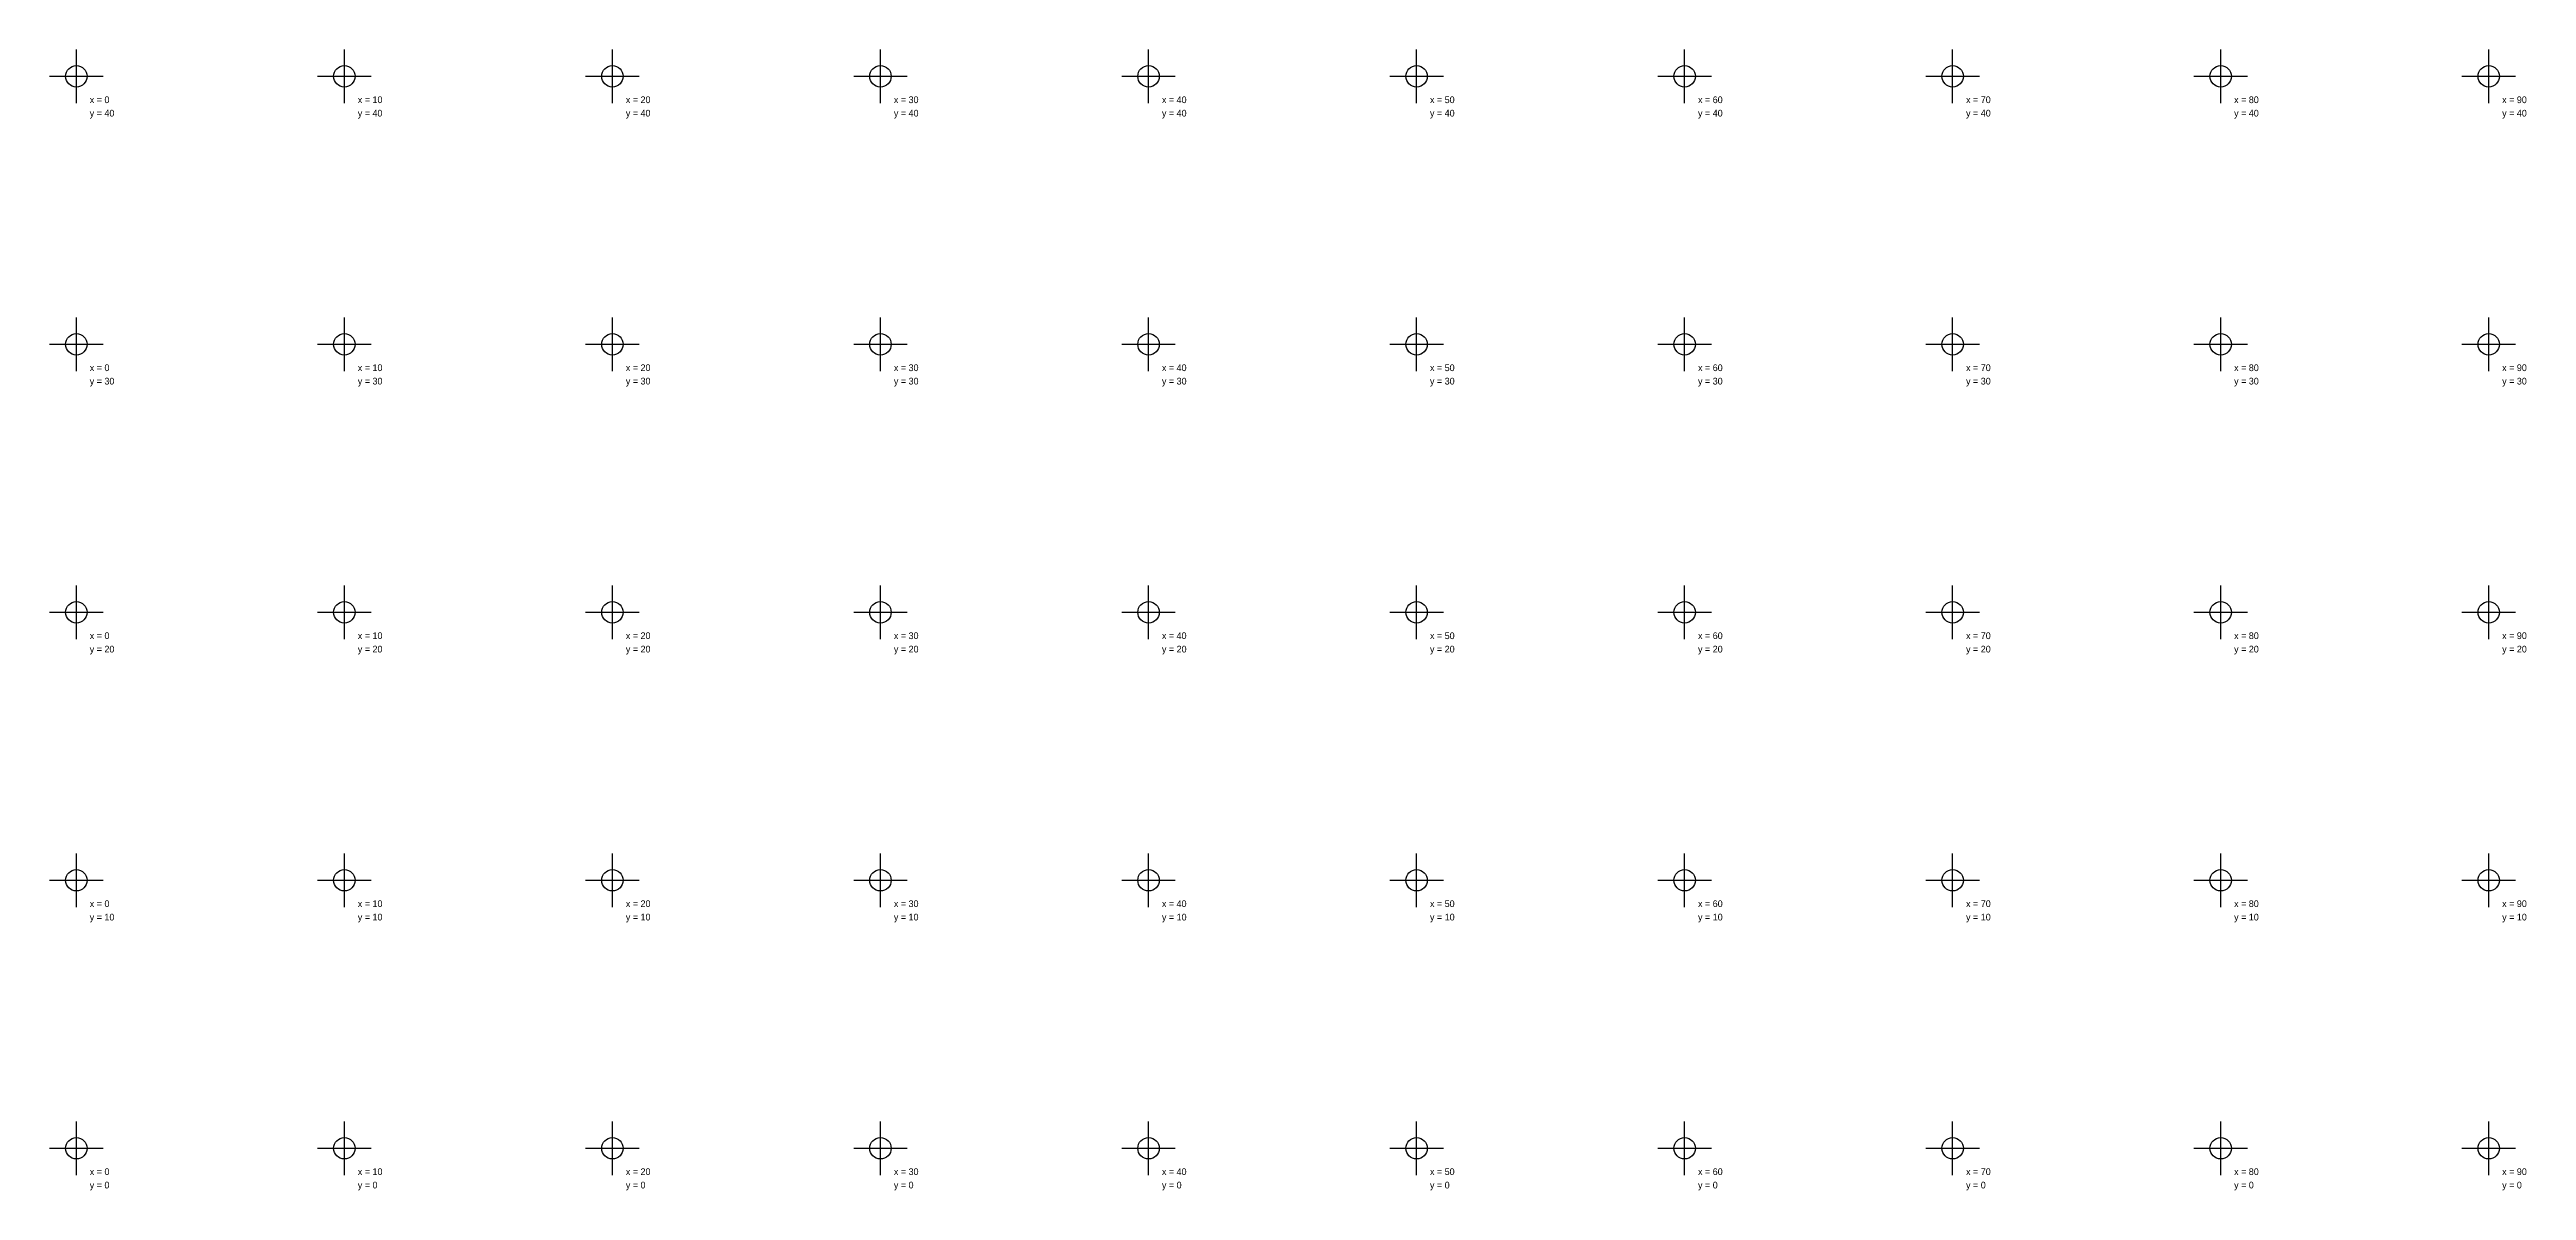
# Model space of a CAD drawing. Header units: metres. Extents: x -1 to 91.4, y -1.6 to 91.
# Drawn here: x -1 to 91.4, y -1.6 to 41 of the extents above; entities that cross this region are included whole.
import ezdxf

# ---------------------------------------------------------------- set-up
doc = ezdxf.new("R2010")
doc.units = ezdxf.units.M

# ---------------------------------------------------------------- blocks, each defined once
blk = doc.blocks.new('MARKER')
at = {"color": 2}
for p, q in [((0, -1), (0, 1)), ((-1, 0), (1, 0))]:
    blk.add_line(p, q, dxfattribs=at)
blk.add_circle((0, 0), 0.4, dxfattribs=at)
at = {"color": 4}
for tag, p in [('XPOS', (0.5, -1)), ('YPOS', (0.5, -1.5))]:
    blk.add_attdef(tag, p, '', height=0.25, dxfattribs=at)
blk = doc.blocks.new('*U1')
blk.add_blockref('MARKER', (0, 0)).add_auto_attribs({'XPOS': 'x = 0', 'YPOS': 'y = 0'})
blk = doc.blocks.new('*U2')
blk.add_blockref('MARKER', (0, 0)).add_auto_attribs({'XPOS': 'x = 0', 'YPOS': 'y = 10'})
blk = doc.blocks.new('*U3')
blk.add_blockref('MARKER', (0, 0)).add_auto_attribs({'XPOS': 'x = 0', 'YPOS': 'y = 20'})
blk = doc.blocks.new('*U4')
blk.add_blockref('MARKER', (0, 0)).add_auto_attribs({'XPOS': 'x = 0', 'YPOS': 'y = 30'})
blk = doc.blocks.new('*U5')
blk.add_blockref('MARKER', (0, 0)).add_auto_attribs({'XPOS': 'x = 0', 'YPOS': 'y = 40'})
blk = doc.blocks.new('*U11')
blk.add_blockref('MARKER', (0, 0)).add_auto_attribs({'XPOS': 'x = 10', 'YPOS': 'y = 0'})
blk = doc.blocks.new('*U12')
blk.add_blockref('MARKER', (0, 0)).add_auto_attribs({'XPOS': 'x = 10', 'YPOS': 'y = 10'})
blk = doc.blocks.new('*U13')
blk.add_blockref('MARKER', (0, 0)).add_auto_attribs({'XPOS': 'x = 10', 'YPOS': 'y = 20'})
blk = doc.blocks.new('*U14')
blk.add_blockref('MARKER', (0, 0)).add_auto_attribs({'XPOS': 'x = 10', 'YPOS': 'y = 30'})
blk = doc.blocks.new('*U15')
blk.add_blockref('MARKER', (0, 0)).add_auto_attribs({'XPOS': 'x = 10', 'YPOS': 'y = 40'})
blk = doc.blocks.new('*U21')
blk.add_blockref('MARKER', (0, 0)).add_auto_attribs({'XPOS': 'x = 20', 'YPOS': 'y = 0'})
blk = doc.blocks.new('*U22')
blk.add_blockref('MARKER', (0, 0)).add_auto_attribs({'XPOS': 'x = 20', 'YPOS': 'y = 10'})
blk = doc.blocks.new('*U23')
blk.add_blockref('MARKER', (0, 0)).add_auto_attribs({'XPOS': 'x = 20', 'YPOS': 'y = 20'})
blk = doc.blocks.new('*U24')
blk.add_blockref('MARKER', (0, 0)).add_auto_attribs({'XPOS': 'x = 20', 'YPOS': 'y = 30'})
blk = doc.blocks.new('*U25')
blk.add_blockref('MARKER', (0, 0)).add_auto_attribs({'XPOS': 'x = 20', 'YPOS': 'y = 40'})
blk = doc.blocks.new('*U31')
blk.add_blockref('MARKER', (0, 0)).add_auto_attribs({'XPOS': 'x = 30', 'YPOS': 'y = 0'})
blk = doc.blocks.new('*U32')
blk.add_blockref('MARKER', (0, 0)).add_auto_attribs({'XPOS': 'x = 30', 'YPOS': 'y = 10'})
blk = doc.blocks.new('*U33')
blk.add_blockref('MARKER', (0, 0)).add_auto_attribs({'XPOS': 'x = 30', 'YPOS': 'y = 20'})
blk = doc.blocks.new('*U34')
blk.add_blockref('MARKER', (0, 0)).add_auto_attribs({'XPOS': 'x = 30', 'YPOS': 'y = 30'})
blk = doc.blocks.new('*U35')
blk.add_blockref('MARKER', (0, 0)).add_auto_attribs({'XPOS': 'x = 30', 'YPOS': 'y = 40'})
blk = doc.blocks.new('*U41')
blk.add_blockref('MARKER', (0, 0)).add_auto_attribs({'XPOS': 'x = 40', 'YPOS': 'y = 0'})
blk = doc.blocks.new('*U42')
blk.add_blockref('MARKER', (0, 0)).add_auto_attribs({'XPOS': 'x = 40', 'YPOS': 'y = 10'})
blk = doc.blocks.new('*U43')
blk.add_blockref('MARKER', (0, 0)).add_auto_attribs({'XPOS': 'x = 40', 'YPOS': 'y = 20'})
blk = doc.blocks.new('*U44')
blk.add_blockref('MARKER', (0, 0)).add_auto_attribs({'XPOS': 'x = 40', 'YPOS': 'y = 30'})
blk = doc.blocks.new('*U45')
blk.add_blockref('MARKER', (0, 0)).add_auto_attribs({'XPOS': 'x = 40', 'YPOS': 'y = 40'})
blk = doc.blocks.new('*U51')
blk.add_blockref('MARKER', (0, 0)).add_auto_attribs({'XPOS': 'x = 50', 'YPOS': 'y = 0'})
blk = doc.blocks.new('*U52')
blk.add_blockref('MARKER', (0, 0)).add_auto_attribs({'XPOS': 'x = 50', 'YPOS': 'y = 10'})
blk = doc.blocks.new('*U53')
blk.add_blockref('MARKER', (0, 0)).add_auto_attribs({'XPOS': 'x = 50', 'YPOS': 'y = 20'})
blk = doc.blocks.new('*U54')
blk.add_blockref('MARKER', (0, 0)).add_auto_attribs({'XPOS': 'x = 50', 'YPOS': 'y = 30'})
blk = doc.blocks.new('*U55')
blk.add_blockref('MARKER', (0, 0)).add_auto_attribs({'XPOS': 'x = 50', 'YPOS': 'y = 40'})
blk = doc.blocks.new('*U61')
blk.add_blockref('MARKER', (0, 0)).add_auto_attribs({'XPOS': 'x = 60', 'YPOS': 'y = 0'})
blk = doc.blocks.new('*U62')
blk.add_blockref('MARKER', (0, 0)).add_auto_attribs({'XPOS': 'x = 60', 'YPOS': 'y = 10'})
blk = doc.blocks.new('*U63')
blk.add_blockref('MARKER', (0, 0)).add_auto_attribs({'XPOS': 'x = 60', 'YPOS': 'y = 20'})
blk = doc.blocks.new('*U64')
blk.add_blockref('MARKER', (0, 0)).add_auto_attribs({'XPOS': 'x = 60', 'YPOS': 'y = 30'})
blk = doc.blocks.new('*U65')
blk.add_blockref('MARKER', (0, 0)).add_auto_attribs({'XPOS': 'x = 60', 'YPOS': 'y = 40'})
blk = doc.blocks.new('*U71')
blk.add_blockref('MARKER', (0, 0)).add_auto_attribs({'XPOS': 'x = 70', 'YPOS': 'y = 0'})
blk = doc.blocks.new('*U72')
blk.add_blockref('MARKER', (0, 0)).add_auto_attribs({'XPOS': 'x = 70', 'YPOS': 'y = 10'})
blk = doc.blocks.new('*U73')
blk.add_blockref('MARKER', (0, 0)).add_auto_attribs({'XPOS': 'x = 70', 'YPOS': 'y = 20'})
blk = doc.blocks.new('*U74')
blk.add_blockref('MARKER', (0, 0)).add_auto_attribs({'XPOS': 'x = 70', 'YPOS': 'y = 30'})
blk = doc.blocks.new('*U75')
blk.add_blockref('MARKER', (0, 0)).add_auto_attribs({'XPOS': 'x = 70', 'YPOS': 'y = 40'})
blk = doc.blocks.new('*U81')
blk.add_blockref('MARKER', (0, 0)).add_auto_attribs({'XPOS': 'x = 80', 'YPOS': 'y = 0'})
blk = doc.blocks.new('*U82')
blk.add_blockref('MARKER', (0, 0)).add_auto_attribs({'XPOS': 'x = 80', 'YPOS': 'y = 10'})
blk = doc.blocks.new('*U83')
blk.add_blockref('MARKER', (0, 0)).add_auto_attribs({'XPOS': 'x = 80', 'YPOS': 'y = 20'})
blk = doc.blocks.new('*U84')
blk.add_blockref('MARKER', (0, 0)).add_auto_attribs({'XPOS': 'x = 80', 'YPOS': 'y = 30'})
blk = doc.blocks.new('*U85')
blk.add_blockref('MARKER', (0, 0)).add_auto_attribs({'XPOS': 'x = 80', 'YPOS': 'y = 40'})
blk = doc.blocks.new('*U91')
blk.add_blockref('MARKER', (0, 0)).add_auto_attribs({'XPOS': 'x = 90', 'YPOS': 'y = 0'})
blk = doc.blocks.new('*U92')
blk.add_blockref('MARKER', (0, 0)).add_auto_attribs({'XPOS': 'x = 90', 'YPOS': 'y = 10'})
blk = doc.blocks.new('*U93')
blk.add_blockref('MARKER', (0, 0)).add_auto_attribs({'XPOS': 'x = 90', 'YPOS': 'y = 20'})
blk = doc.blocks.new('*U94')
blk.add_blockref('MARKER', (0, 0)).add_auto_attribs({'XPOS': 'x = 90', 'YPOS': 'y = 30'})
blk = doc.blocks.new('*U95')
blk.add_blockref('MARKER', (0, 0)).add_auto_attribs({'XPOS': 'x = 90', 'YPOS': 'y = 40'})

msp = doc.modelspace()

# ---------------------------------------------------------------- block references
for name, p in [('*U5', (0, 40)), ('*U15', (10, 40)), ('*U25', (20, 40)), ('*U35', (30, 40)), ('*U45', (40, 40)), ('*U55', (50, 40)), ('*U65', (60, 40)), ('*U75', (70, 40)), ('*U85', (80, 40)), ('*U95', (90, 40)), ('*U4', (0, 30)), ('*U14', (10, 30)), ('*U24', (20, 30)), ('*U34', (30, 30)), ('*U44', (40, 30)), ('*U54', (50, 30)), ('*U64', (60, 30)), ('*U74', (70, 30)), ('*U84', (80, 30)), ('*U94', (90, 30)), ('*U3', (0, 20)), ('*U13', (10, 20)), ('*U23', (20, 20)), ('*U33', (30, 20)), ('*U43', (40, 20)), ('*U53', (50, 20)), ('*U63', (60, 20)), ('*U73', (70, 20)), ('*U83', (80, 20)), ('*U93', (90, 20)), ('*U2', (0, 10)), ('*U12', (10, 10)), ('*U22', (20, 10)), ('*U32', (30, 10)), ('*U42', (40, 10)), ('*U52', (50, 10)), ('*U62', (60, 10)), ('*U72', (70, 10)), ('*U82', (80, 10)), ('*U92', (90, 10)), ('*U1', (0, 0)), ('*U11', (10, 0)), ('*U21', (20, 0)), ('*U31', (30, 0)), ('*U41', (40, 0)), ('*U51', (50, 0)), ('*U61', (60, 0)), ('*U71', (70, 0)), ('*U81', (80, 0)), ('*U91', (90, 0))]:
    msp.add_blockref(name, p)

doc.saveas('drawing.dxf')
